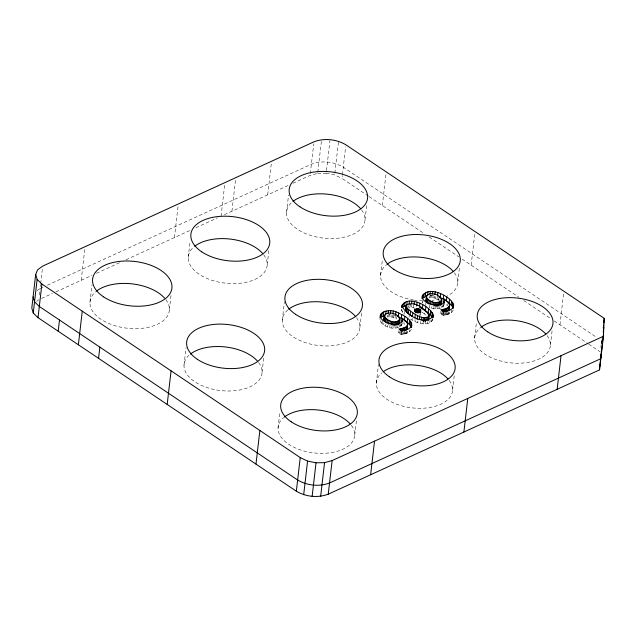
<?xml version="1.0" encoding="UTF-8"?>
<svg xmlns="http://www.w3.org/2000/svg" width="636" height="636" viewBox="0 0 636 636"><rect width="100%" height="100%" fill="white"/><g stroke="black" fill="none" stroke-linecap="round" stroke-linejoin="round"><path stroke-width="0.48" stroke-dasharray="3.18 2.39" d="M601.489 343.543L601.608 340.745L599.963 339.632M402.31 323.422C398.661 332.358 380.296 327.675 379.899 318.636M444.246 304.207C442.966 309.756 434.595 309.422 430.302 307.943M39.337 295.056L39.766 291.32M37.158 290.652L40.092 288.521L40.545 284.626M40.656 283.648L42.461 268.058M81.185 280.301L84.85 248.636M89.962 302.346L91.989 284.809M174.439 237.578L178.215 204.935M169.367 309.732L171.06 295.12M188.24 257.445L190.156 240.877M184.011 365.136L186.038 347.598M221.066 216.216L224.731 184.551M231.917 211.239L235.582 179.575M267.692 194.855L271.357 163.19M267.2 264.783L269.004 249.193M262.064 372.394L263.757 357.782M286.518 212.535L288.553 194.998M282.289 320.234L284.427 301.718M278.051 427.925L279.967 411.365M310.296 173.564L313.747 143.768M292.95 183.279L310.082 175.433L317.666 173.342L321.442 140.699M317.666 173.342L326.196 173.199L329.973 140.564M334.862 173.048L338.424 142.281M368.347 196.111L341.985 178.398L342.311 175.6M342.422 174.661L345.65 146.733M365.032 219.841L366.829 204.251M359.897 327.453L361.582 312.833M354.753 435.064L356.558 419.474M382.347 205.515L386.124 172.873M380.567 275.324L382.482 258.765M380.741 322.253L380.956 320.385M381.982 323.525L382.308 320.719M376.337 383.023L378.476 364.515M383.699 324.829L383.921 322.961M385.678 326.014L385.901 324.145M387.356 315.082L387.141 316.951L392.34 317.094L396.387 319.01L396.61 317.141M388.342 316.712L388.564 314.844M387.69 326.936L387.904 325.068M389.622 316.664L389.948 313.858M389.733 327.596L390.051 324.789M390.965 316.792L391.18 314.923M392.34 317.094L392.555 315.225M391.8 327.985L392.118 325.187M393.708 317.563L394.026 314.764M393.851 328.104L394.169 325.306M395.051 318.199L395.274 316.338M395.838 327.953L396.156 325.155M397.762 327.524L398.088 324.726M411.341 329.162C409.799 333.026 405.148 334.027 401.435 334.647L398.422 332.62L398.637 330.752M398.891 332.938L399.106 331.07M399.631 326.825L399.957 324.018M404.385 311.417L404.059 314.224L401.698 310.869L401.912 309.001M400.481 326.371L400.704 324.503M402.556 312.475L402.779 310.606M401.181 325.87L401.396 324.002M401.706 325.322L401.92 323.454M400.966 334.329L401.181 332.461M401.435 334.647L401.761 331.841M402.246 334.52L402.461 332.652M404.099 321.625L403.884 323.493L405.434 324.893M403.041 334.377L403.256 332.509M403.82 334.21L404.043 332.342M404.591 334.019L404.806 332.151M405.331 333.805L405.545 331.936M408.749 305.383L408.535 307.252L411.556 307.26L415.205 308.373M406.038 333.566L406.253 331.698M406.714 333.312L406.929 331.443M409.966 307.116L410.292 304.31M409.083 317.181L409.298 315.313M407.358 333.033L407.573 331.165M411.556 307.26L411.77 305.391M409.361 331.881L409.576 330.012M413.297 307.673L413.623 304.875M432.949 319.288C429.085 326.928 417.828 323.605 412.017 320.011L412.231 318.143M414.942 321.53L415.157 319.662M417.741 322.683L417.963 320.814M420.126 313.747L419.911 315.615L420.213 313.993M422.892 301.17L422.67 303.038L421.628 300.582M420.436 323.454L420.65 321.585M422.988 323.851L423.306 321.053M426.056 315.241L424.244 313.779L424.458 311.91M425.635 305.614L425.961 302.815M425.389 323.875L425.715 321.069M429.292 295.867L429.069 297.735L434.277 297.879L439.5 300.677M430.278 297.505L430.604 294.699M427.646 323.509L427.861 321.641M429.952 304.922L429.626 307.721L428.282 307.109M431.55 297.449L431.876 294.651M429.753 322.77L430.079 319.972M431.661 308.38L431.876 306.512M432.893 297.576L433.219 294.778M431.462 321.76L431.677 319.892M434.277 297.879L434.491 296.01M433.728 308.778L434.054 305.972M432.528 320.6L432.742 318.739M435.636 298.348L435.851 296.479M435.779 308.897L436.105 306.099M436.988 298.992L437.202 297.123M438.323 299.802L438.538 297.934M437.767 308.746L438.093 305.94M439.699 308.317L439.913 306.449M453.269 309.947C451.727 313.818 447.076 314.82 443.364 315.432L440.351 313.413L440.573 311.545M440.828 313.723L441.042 311.855M441.559 307.609L441.782 305.741M442.418 307.156L442.632 305.288M441.861 314.423L442.076 312.554M443.109 306.655L443.324 304.787M443.642 306.107L443.856 304.239M442.895 315.114L443.22 312.316M443.364 315.432L443.69 312.634M444.182 315.313L444.397 313.445M444.977 315.162L445.192 313.302M445.757 314.995L445.971 313.127M447.577 303.809L447.362 305.678L445.82 304.286M446.52 314.804L446.846 312.006M447.259 314.589L447.474 312.721M447.967 314.351L448.181 312.483M448.642 314.097L448.857 312.228M449.286 313.818L449.509 311.95M451.298 312.674L451.624 309.867M457.721 282.503L459.637 265.943M452.586 390.114L454.39 374.525M471.149 265.172L474.925 232.53M474.615 338.121L476.531 321.554M550.418 345.165L552.223 329.583M559.95 324.829L563.615 293.164M600.853 347.28L601.068 345.412M601.179 344.474L601.831 338.797M601.6 342.573L601.823 340.626M36.594 301.329L38.796 299.723M40.092 288.521L43.701 286.868M47.31 285.214L311.378 164.223C321.776 160.272 333.741 161.576 343.281 167.196L596.663 337.422M41.499 298.483L52.327 293.53M55.936 291.876L91.942 275.372M96.426 273.321L120.641 262.231M126.015 259.766L190.577 230.184M195.96 227.72L217.48 217.862M224.405 214.682L288.434 185.346M444.302 312.793L440.351 313.413M438.117 306.194L433.108 306.075M396.18 325.409L391.172 325.29M400.847 332.35L398.422 332.62M425.874 321.442L422.853 321.442M429.896 295.215L433.975 295.406M388.771 314.415L390.377 314.383M409.028 304.819L411.428 304.835M326.196 173.199L334.647 174.916L341.985 178.398M392.881 314.733L394.63 315.233M410.498 319.057L412.017 320.011M369.166 196.659L424.284 233.69M429.213 236.997L458.818 256.888M462.102 259.098L518.841 297.211M523.77 300.526L550.903 318.755M554.195 320.965L587.958 343.647M588.777 344.195L600.312 351.947M421.962 312.157L424.244 313.779M401.467 309.398L401.698 310.869M356.454 317.618A38.995 21.807 6.6 0 1 318.692 345.515A38.995 21.807 6.6 0 1 287.957 309.804M351.358 425.341A38.542 21.552 6.6 0 1 314.041 452.912A38.542 21.552 6.6 0 1 283.664 417.621M449.215 380.455A38.311 21.425 6.6 0 1 412.104 407.867A38.311 21.425 6.6 0 1 381.91 372.776M454.311 272.733A38.764 21.68 6.6 0 1 445.757 296.797M439.548 299.015A38.764 21.68 6.6 0 1 432.083 300.454M422.781 300.884A38.764 21.68 6.6 0 1 414.545 300.176M413.631 300.033A38.764 21.68 6.6 0 1 386.211 264.958M165.853 299.667A39.901 22.308 6.6 0 1 127.216 328.216A39.901 22.308 6.6 0 1 95.766 291.678M263.702 254.782A39.671 22.18 6.6 0 1 225.287 283.163A39.671 22.18 6.6 0 1 194.012 246.832M361.55 209.896A39.448 22.061 6.6 0 1 324.082 238.19A39.448 22.061 6.6 0 1 291.526 202.638M258.606 362.504A39.217 21.934 6.6 0 1 221.352 390.647A39.217 21.934 6.6 0 1 188.979 355.293M547.063 335.57A38.088 21.298 6.6 0 1 510.175 362.814A38.088 21.298 6.6 0 1 480.156 327.938"/><path stroke-width="0.95" d="M384.454 315.44L385.344 317.754L384.915 321.49C378.404 307.562 405.561 312.602 398.931 323.827L399.694 319.407M441.63 300.192L440.653 301.488L440.223 305.224C444.874 299.961 438.689 294.293 433.331 293.84C429.888 292.504 423.338 296.233 428.203 299.413L427.774 303.149L425.937 300.685L426.295 299.302M399.265 323.144L399.726 318.652M441.193 303.929L441.654 299.437M599.533 369.89L603.421 336.277L604.2 318.334L345.873 144.785C336.333 139.173 324.368 137.861 313.969 141.82L42.684 266.11L37.548 269.847L35.688 274.466L31.8 308.078L33.247 313.007L38.017 317.666L296.344 491.215C305.884 496.827 317.849 498.139 328.248 494.18L599.533 369.89L599.764 364.444M601.028 354.117L600.829 358.688L329.543 482.978C319.145 486.938 307.18 485.626 297.64 480.013L39.313 306.465L34.543 301.806L33.096 296.877M401.849 322.015L402.286 318.278C403.264 328.852 383.103 324.018 380.415 317.277C379.803 310.114 391.068 309.653 395.942 311.743C402.111 314.86 412.939 318.676 411.556 327.294M444.214 299.063C446.106 312.324 411.699 301.257 425.738 292.727C436.709 285.866 469.463 308.047 443.801 311.696L440.788 309.676C443.936 309.366 448.142 308.873 449.509 305.582C449.477 302.513 446.377 300.733 444.214 299.063L443.785 302.8M406.205 305.304L407.43 308.396L410.586 311.179L410.148 314.915C406.746 312.888 404.448 309.319 406.205 305.304C413.638 300.073 426.041 308.865 429.069 315.925L428.131 320.409L428.688 318.763L428.274 317.738M33.247 313.007L37.134 279.395L35.688 274.466M38.017 317.666L41.904 284.054L37.134 279.395M58.194 331.229L59.498 320.019M78.379 344.784L82.267 311.171M98.564 358.338L99.86 347.137M167.181 404.44L171.068 370.828M255.974 464.097L259.87 430.485M296.344 491.215L300.232 457.602L41.904 284.054M303.682 494.697L307.57 461.084L300.232 457.602M312.133 496.414L316.02 462.801L324.551 462.658L332.135 460.567L603.421 336.277M320.663 496.271L324.551 462.658M328.248 494.18L332.135 460.567M380.01 317.706L380.336 314.9M381.012 313.826L380.582 317.563L385.631 314.852L386.06 311.123M381.743 316.577L382.172 312.84M383.381 315.671L383.81 311.942M384.001 319.9L384.43 316.164M384.295 320.671L384.732 316.935M385.845 322.357L386.275 318.62L385.344 317.754M388.071 313.492L388.397 310.694M387.086 323.271L387.515 319.542L386.275 318.62M370.629 474.758L374.525 441.146M388.477 324.129L388.906 320.393L387.515 319.542M390.488 313.453L390.814 310.646M389.948 323.867L390.273 321.061L388.906 320.393M391.283 324.352L391.609 321.554L390.273 321.061M392.984 313.794L393.31 310.996M392.587 324.662L392.913 321.856L391.609 321.554M393.859 324.781L394.185 321.983L396.618 321.673L399.36 320.091M395.505 315.48L395.942 311.743M395.099 324.718L395.417 321.919M396.292 324.471L396.618 321.673M397.452 324.042L397.778 321.244M404.886 316.45L404.448 320.186L398.311 316.641L398.74 312.904M398.287 324.44L398.716 320.703M399.13 320.639L399.448 317.841M401.69 307.53C404.798 292.632 434.118 306.528 433.164 317.428M402 307.156L402.326 304.35M401.292 318.207L401.721 314.47M403.391 303.189L402.962 306.926L406.778 305.177L407.207 301.44M400.275 330.601L400.489 328.733C403.121 328.263 406.563 327.62 407.573 324.797C407.541 321.721 404.44 319.94 402.286 318.278M400.958 331.412L401.276 328.613M402.278 321.8L402.604 318.994M402.524 321.554L402.747 319.685M401.729 331.261L402.055 328.454M404.671 305.916L405.1 302.187M402.477 331.07L402.795 328.271M403.192 330.855L403.518 328.049M405.72 309.931L406.15 306.194M406.499 306.417L406.714 304.549M403.892 330.601L404.21 327.802M406.126 310.956L406.563 307.228M404.448 331.253L404.878 327.516M407 312.133L407.43 308.396M406.269 326.713L405.84 330.45L407.143 328.534L407.573 324.797M409.139 303.881L409.457 301.082M411.738 323.851L411.309 327.588L410.602 325.886L407.175 322.19L407.604 318.453M408.344 313.453L408.773 309.716M406.738 329.543L407.167 325.807M409.226 324.09L409.656 320.353M411.54 303.905L411.866 301.098M410.602 325.886L411.039 322.15M410.586 311.179L412.859 312.793L412.43 316.529L410.912 315.456M414.092 304.302L414.418 301.504M414.632 311.568L414.847 309.7C426.056 305.773 417.582 318.437 414.847 309.7M414.942 311.29L415.157 309.422M415.26 311.99L415.578 309.183M414.855 318.08L415.292 314.343L412.859 312.793M415.65 312.737L416.079 309.001M416.667 306.011L417.097 302.283M416.183 312.626L416.612 308.889M417.184 308.842L416.747 312.578L417.351 312.602L417.788 308.873M417.113 319.344L417.542 315.607L415.292 314.343M417.963 312.697L418.393 308.961M418.528 312.856L418.965 309.12M419.895 303.428L419.466 307.164L428.203 312.594L432.719 317.825L433.156 314.089M419.172 312.141L419.49 309.342M419.657 312.427L419.983 309.621M419.307 319.391L419.633 316.593L417.542 315.607M420.046 312.729L420.372 309.931M421.938 298.491L422.264 295.692M420.324 313.055L420.65 310.257M420.65 312.825L420.809 310.599M422.948 294.619L422.511 298.356L426.812 295.915M423.671 297.362L424.109 293.625M422.383 308.683L422.813 304.946M421.215 320.091L421.541 317.285L419.633 316.593M425.309 296.463L425.738 292.727M422.956 320.504L423.282 317.706L421.541 317.285M425.937 300.685L426.39 296.233M426.231 301.456L426.661 297.72M425.42 310.575L425.85 306.846M424.546 320.647L424.872 317.849L428.561 316.68M427.559 295.645L427.996 291.908M426.843 302.275L427.281 298.538M425.985 320.512L426.311 317.706M430.008 294.277L430.326 291.479M429.022 304.064L429.451 300.327L428.203 299.413M427.265 320.091L427.591 317.292M428.203 312.594L428.632 308.858M428.64 319.654L429.117 315.035M430.516 303.984L430.842 301.178L429.451 300.327M432.424 294.237L432.742 291.439M430.341 314.47L430.779 310.734M431.884 304.652L432.202 301.854L430.842 301.178M431.852 316.219L432.281 312.483M433.211 305.145L433.537 302.339L432.202 301.854M434.921 294.587L435.247 291.781M434.523 305.447L434.841 302.649L433.537 302.339M435.795 305.566L436.121 302.768L440.653 301.488M437.441 296.265L437.87 292.536M437.027 305.511L437.353 302.704M438.228 305.264L438.546 302.458M439.381 304.835L439.707 302.028M445.598 300.478L440.239 297.425L440.676 293.689M441.058 301.432L441.384 298.634M440.859 304.612L441.297 300.876M443.22 298.992L443.658 295.255M442.203 311.394L442.418 309.525M442.998 311.266L443.213 309.398M444.103 303.523L444.532 299.787M444.461 302.346L444.675 300.478M443.658 312.045L443.984 309.247M444.405 311.863L444.731 309.056M445.128 311.64L445.454 308.842M446.385 300.971L446.814 297.235M445.717 312.324L446.146 308.587M446.488 311.107L446.814 308.309M448.197 307.506L447.768 311.243L449.08 309.319L449.509 305.582M453.245 308.373L452.538 306.679L449.111 302.975L449.541 299.238M448.666 310.336L449.103 306.6M451.163 304.875L451.592 301.146M452.538 306.679L452.967 302.943M453.349 307.442L453.675 304.636M463.89 432.035L467.778 398.422M557.144 389.312L561.032 355.699M603.858 321.26L604.2 318.334M603.286 327.953L603.628 325.036M603.85 323.088L604.081 321.14M603.246 332.175L603.81 327.302M599.653 367.083L600.519 359.618M600.734 357.75L602.411 343.217M602.642 341.27L603.54 333.471M433.378 315.559C425.897 326.689 405.577 315.353 401.904 305.662M411.77 325.425C410.228 329.297 405.577 330.299 401.865 330.911L398.851 328.884L400.489 328.733M384.025 319.177L384.367 318.517M405.768 309.04L406.285 308.277M423.282 317.706L424.872 317.849M434.841 302.649L436.121 302.768M392.913 321.856L394.185 321.983M307.57 461.084L316.02 462.801M438.84 296.845L440.239 297.425M396.912 316.06L398.311 316.641M447.068 301.472L449.111 302.975M405.132 320.687L407.175 322.19M440.955 302.362L441.225 303.173M399.018 321.578L399.297 322.388M448.992 308.198L449.08 309.319M407.064 327.413L407.143 328.534M288.633 309.255A38.995 21.807 6.6 0 1 355.166 316.052M284.324 417.081A38.542 21.552 6.6 0 1 350.086 423.799M383.27 371.71A38.311 21.425 6.6 0 1 447.943 378.921M386.879 264.417A38.764 21.68 6.6 0 1 453.023 271.175M96.457 291.113A39.901 22.308 6.6 0 1 164.533 298.069M194.696 246.275A39.671 22.18 6.6 0 1 262.39 253.192M292.942 201.437A39.448 22.061 6.6 0 1 360.246 208.314M190.395 354.101A39.217 21.934 6.6 0 1 257.31 360.938M480.816 327.397A38.088 21.298 6.6 0 1 545.799 334.043M295.573 314.311A38.995 21.807 6.6 0 0 360.914 310.567A38.995 21.807 6.6 0 0 314.558 279.419A38.995 21.807 6.6 0 0 295.573 314.311M291.216 421.811A38.542 21.552 6.6 0 0 355.802 418.114A38.542 21.552 6.6 0 0 309.978 387.332A38.542 21.552 6.6 0 0 291.216 421.811M389.431 376.814A38.311 21.425 6.6 0 0 453.635 373.133A38.311 21.425 6.6 0 0 408.089 342.534A38.311 21.425 6.6 0 0 389.431 376.814M393.795 269.314A38.764 21.68 6.6 0 0 458.755 265.586A38.764 21.68 6.6 0 0 412.669 234.62A38.764 21.68 6.6 0 0 393.795 269.314M103.493 296.805A39.901 22.308 6.6 0 0 170.361 292.973A39.901 22.308 6.6 0 0 122.923 261.102A39.901 22.308 6.6 0 0 103.493 296.805M201.715 251.808A39.671 22.18 6.6 0 0 268.193 248A39.671 22.18 6.6 0 0 221.026 216.304A39.671 22.18 6.6 0 0 201.715 251.808M299.93 206.803A39.448 22.061 6.6 0 0 366.034 203.019A39.448 22.061 6.6 0 0 319.137 171.513A39.448 22.061 6.6 0 0 299.93 206.803M197.359 359.308A39.217 21.934 6.6 0 0 263.081 355.548A39.217 21.934 6.6 0 0 216.447 324.217A39.217 21.934 6.6 0 0 197.359 359.308M487.653 331.817A38.088 21.298 6.6 0 0 551.476 328.16A38.088 21.298 6.6 0 0 506.192 297.735A38.088 21.298 6.6 0 0 487.653 331.817"/></g></svg>
